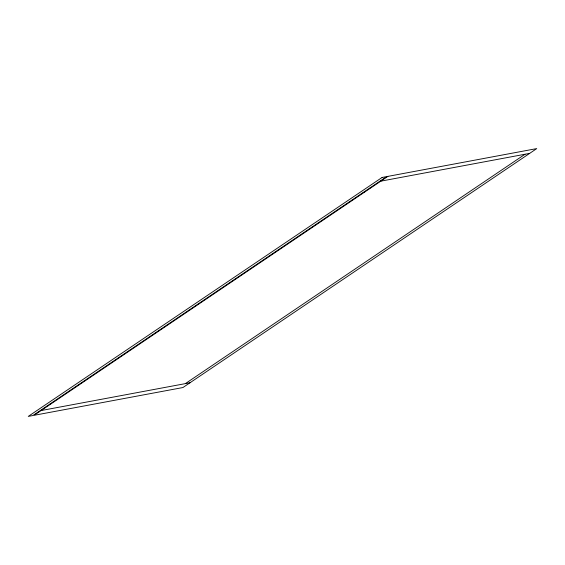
<?xml version="1.0" encoding="UTF-8"?>
<svg xmlns="http://www.w3.org/2000/svg" width="565" height="565" viewBox="0 0 565 565"><rect width="100%" height="100%" fill="white"/><g stroke="black" fill="none" stroke-linecap="round" stroke-linejoin="round"><path stroke-width="0.85" d="M185.355 383.628L525.033 154.245M380.803 181.16L529.673 153.376M370.209 187.749L371.367 187.531M363.133 192.524L364.291 192.312M56.479 399.603L57.637 399.391M49.402 404.385L50.56 404.166M41.125 410.543L189.995 382.759M382.081 177.459L28.25 416.405L32.89 415.536L386.721 176.598L382.081 177.459M387.88 176.379L34.048 415.317L182.919 387.541L536.75 148.595L387.88 176.379"/></g></svg>
